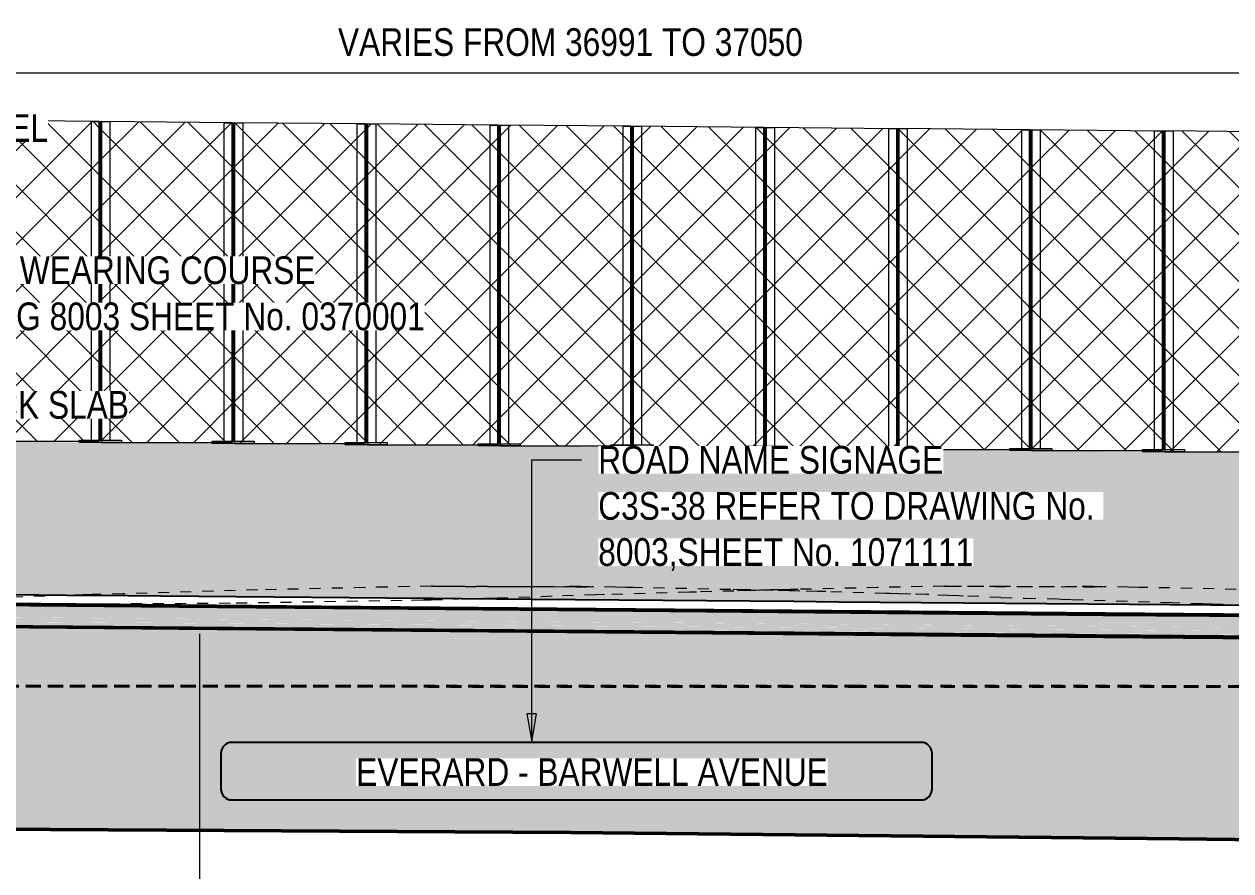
# Model space of a CAD drawing. Header units: metres. Extents: x -353 to -169, y 1 to 28.
# Drawn here: x -332.25 to -321.34, y 19.56 to 27.21 of the extents above; entities that cross this region are included whole.
import ezdxf

# ---------------------------------------------------------------- set-up
doc = ezdxf.new("R2010")
doc.units = ezdxf.units.M
doc.linetypes.add('Dash - Tight', pattern=[0.0045, 0.003, -0.0015])
doc.layers.get('Defpoints').update_dxf_attribs({"color": 41})
for name, color, linetype, lineweight in [('A-ANNO-DIMS', 7, 'Continuous', 9), ('A-DETL', 7, 'Continuous', 13), ('A-DETL-GENF', 7, 'Continuous', 9), ('A-FLOR', 7, 'Continuous', 50), ('C-TOPO', 7, 'Continuous', 9), ('G-ANNO-TEXT', 7, 'Continuous', 9)]:
    doc.layers.add(name, color=color, linetype=linetype, lineweight=lineweight)
doc.styles.add('Arial Narrow_1', font='ARIALN.TTF', dxfattribs={"height": 0.25})
doc.dimstyles.new('Dimension_Standard_O__mm__1', dxfattribs={"dimscale": 0.3048, "dimtxt": 0.255858, "dimasz": 0.82021, "dimexe": 0.787402, "dimexo": 0.492126, "dimgap": 0.492126, "dimtad": 1, "dimdec": 0, "dimlfac": 1000, "dimzin": 0, "dimdsep": 46, "dimtxsty": 'Arial Narrow_1', "dimsah": 1, "dimcen": 0.09, "dimaunit": 1, "dimadec": 4, "dimazin": 0, "dimtfac": 1, "dimtdec": 4, "dimtix": 1, "dimtmove": 0, "dimatfit": 3, "dimfxl": 1, "dimtvp": 1, "dimtfill": 1, "dimtolj": 1, "dimtzin": 0, "dimlwd": 18, "dimlwe": 18, "dimarcsym": 2})
pattern_1 = [(45, (-325.478, 10.849), (-0.212132, 0.212132), []), (135, (-325.478, 10.849), (-0.212132, -0.212132), [])]

# ---------------------------------------------------------------- blocks, each defined once
blk = doc.blocks.new('T2DPAA-T2D-PWA-GE-M3D-100001_RockLevels_rvt-1-DRG-2873022 - ELEVATION')
at = {"layer": 'C-TOPO', "color": 190, "linetype": 'Dash - Tight', "lineweight": 40, "true_color": 0x8000ff}
for p, q in [((-324.734, 21.226), (-333.396, 21.227)), ((-333.396, 21.226), (-324.734, 21.225)), ((-310.064, 21.223), (-324.734, 21.226)), ((-324.734, 21.225), (-310.064, 21.222))]:
    blk.add_line(p, q, dxfattribs=at)
blk = doc.blocks.new('T2DPAA-T2D-PWA-SU-M3D-000101_dwg-40820706-DRG-2873022 - ELEVATION')
at = {"color": 9, "linetype": 'Dash - Tight', "lineweight": 18, "true_color": 0xc0c0c0}
for p, q in [((-331.859, 22.047), (-332.53, 22.026)), ((-331.791, 22.049), (-331.859, 22.047))]:
    blk.add_line(p, q, dxfattribs=at)
at = {"color": 254, "linetype": 'Dash - Tight', "lineweight": 18, "true_color": 0xdfdfdf}
for p, q in [((-331.717, 22.052), (-331.79, 22.049)), ((-331.634, 22.054), (-331.717, 22.052)), ((-331.352, 22.062), (-331.634, 22.054)), ((-330.137, 22.097), (-331.351, 22.062)), ((-328.568, 22.131), (-330.137, 22.097)), ((-328.561, 22.131), (-329.33, 22.115)), ((-328.562, 22.131), (-328.568, 22.131)), ((-328.561, 22.131), (-328.567, 22.131)), ((-328.561, 22.131), (-328.477, 22.132)), ((-328.552, 22.131), (-328.561, 22.131)), ((-328.561, 22.131), (-328.461, 22.13)), ((-328.561, 22.131), (-327.219, 22.127)), ((-328.561, 22.131), (-328.471, 22.131)), ((-328.561, 22.131), (-328.49, 22.131)), ((-328.561, 22.131), (-328.561, 22.131)), ((-328.561, 22.131), (-328.552, 22.131)), ((-328.552, 22.131), (-328.561, 22.131)), ((-328.552, 22.131), (-328.519, 22.131)), ((-328.551, 22.131), (-328.501, 22.131)), ((-328.518, 22.131), (-328.501, 22.131)), ((-328.501, 22.131), (-328.461, 22.13)), ((-328.489, 22.131), (-328.482, 22.131)), ((-328.477, 22.132), (-328.444, 22.132)), ((-328.466, 22.131), (-328.43, 22.131)), ((-328.461, 22.13), (-327.115, 22.125)), ((-327.219, 22.127), (-327.367, 22.128)), ((-327.135, 22.126), (-327.219, 22.127)), ((-327.219, 22.127), (-327.115, 22.125)), ((-326.902, 22.122), (-327.115, 22.125)), ((-326.805, 22.12), (-326.902, 22.122)), ((-326.742, 22.119), (-326.805, 22.12)), ((-325.859, 22.1), (-326.742, 22.119)), ((-325.738, 22.098), (-325.859, 22.1)), ((-325.48, 22.092), (-325.738, 22.098)), ((-325.333, 22.089), (-325.48, 22.092)), ((-325.08, 22.084), (-325.333, 22.089)), ((-325.236, 22.087), (-325.333, 22.089)), ((-325, 22.082), (-325.08, 22.084)), ((-325.01, 22.083), (-325.08, 22.084)), ((-324.457, 22.065), (-325, 22.082)), ((-324.42, 22.064), (-324.457, 22.065)), ((-324.34, 22.062), (-324.42, 22.064)), ((-324.237, 22.06), (-324.34, 22.062)), ((-324.092, 22.055), (-324.237, 22.06)), ((-324.071, 22.054), (-324.092, 22.055)), ((-323.889, 22.046), (-324.07, 22.054)), ((-323.799, 22.043), (-323.889, 22.046)), ((-323.761, 22.041), (-323.799, 22.043)), ((-323.618, 22.036), (-323.761, 22.041)), ((-323.418, 22.028), (-323.618, 22.036)), ((-323.418, 22.028), (-323.204, 22.023)), ((-323.204, 22.023), (-323.039, 22.016)), ((-322.902, 22.012), (-323.039, 22.016)), ((-322.871, 22.011), (-322.902, 22.012)), ((-322.78, 22.008), (-322.871, 22.011)), ((-321.876, 21.981), (-322.779, 22.008)), ((-321.602, 21.971), (-321.876, 21.981)), ((-321.506, 21.967), (-321.602, 21.971)), ((-321.416, 21.964), (-321.506, 21.967)), ((-321.402, 21.963), (-321.416, 21.964))]:
    blk.add_line(p, q, dxfattribs=at)
blk = doc.blocks.new('T2DPAA-T2D-PWA-SU-M3D-000100_SurveySurface_rvt-1-DRG-2873022 - ELEVATION')
at = {"color": 9, "linetype": 'Dash - Tight', "lineweight": 18, "true_color": 0xc0c0c0}
blk.add_blockref('T2DPAA-T2D-PWA-SU-M3D-000101_dwg-40820706-DRG-2873022 - ELEVATION', (0, 0), dxfattribs=at)
blk = doc.blocks.new('T2DPAA-T2D-PWA-SU-M3D-000101_dwg-V1-DRG-2873022 - ELEVATION')
at = {"color": 254, "linetype": 'Dash - Tight', "lineweight": 18, "true_color": 0xdfdfdf}
for p, q in [((-327.476, 22.039), (-327.987, 22.023)), ((-327.082, 22.052), (-327.475, 22.039)), ((-327.002, 22.054), (-327.082, 22.052)), ((-326.235, 22.076), (-327.002, 22.054)), ((-327.002, 22.054), (-327.002, 22.054)), ((-326.17, 22.078), (-326.235, 22.076)), ((-325.833, 22.087), (-326.169, 22.078)), ((-325.7, 22.091), (-325.832, 22.087)), ((-325.694, 22.091), (-325.7, 22.091)), ((-325.665, 22.092), (-325.694, 22.091)), ((-325.642, 22.093), (-325.665, 22.092)), ((-325.637, 22.093), (-325.642, 22.093)), ((-325.599, 22.094), (-325.637, 22.093)), ((-325.589, 22.094), (-325.599, 22.094)), ((-325.502, 22.097), (-325.589, 22.094)), ((-325.406, 22.099), (-325.502, 22.097)), ((-325.322, 22.101), (-325.406, 22.099)), ((-325.26, 22.102), (-325.322, 22.101)), ((-325.25, 22.102), (-325.26, 22.102)), ((-323.93, 22.131), (-325.25, 22.102)), ((-323.926, 22.131), (-324.767, 22.113)), ((-323.926, 22.131), (-323.93, 22.131)), ((-323.927, 22.131), (-323.93, 22.131)), ((-323.926, 22.131), (-323.843, 22.132)), ((-323.921, 22.131), (-323.926, 22.131)), ((-323.921, 22.131), (-323.926, 22.131)), ((-323.926, 22.131), (-323.906, 22.131)), ((-323.926, 22.131), (-323.921, 22.131)), ((-323.926, 22.131), (-323.922, 22.131)), ((-323.926, 22.131), (-323.922, 22.131)), ((-323.926, 22.131), (-323.922, 22.131)), ((-323.921, 22.131), (-323.898, 22.131)), ((-323.921, 22.131), (-323.433, 22.13)), ((-323.921, 22.131), (-323.897, 22.131)), ((-323.921, 22.131), (-323.898, 22.131)), ((-323.897, 22.131), (-323.71, 22.131)), ((-323.896, 22.131), (-323.744, 22.131)), ((-323.894, 22.131), (-323.874, 22.131)), ((-323.874, 22.131), (-322.486, 22.125)), ((-323.433, 22.13), (-322.584, 22.127)), ((-322.584, 22.127), (-322.738, 22.128)), ((-322.496, 22.126), (-322.584, 22.127)), ((-322.584, 22.127), (-322.486, 22.125)), ((-322.266, 22.122), (-322.486, 22.125)), ((-322.17, 22.12), (-322.266, 22.122)), ((-322.108, 22.119), (-322.17, 22.12)), ((-321.091, 22.098), (-322.108, 22.119)), ((-327.987, 22.023), (-328.118, 22.019))]:
    blk.add_line(p, q, dxfattribs=at)
at = {"color": 9, "linetype": 'Dash - Tight', "lineweight": 18, "true_color": 0xc0c0c0}
for p, q in [((-332.184, 21.962), (-332.248, 21.962)), ((-332.117, 21.963), (-332.184, 21.962)), ((-332.07, 21.963), (-332.117, 21.963)), ((-331.666, 21.967), (-332.07, 21.963)), ((-330.384, 21.976), (-331.666, 21.967)), ((-328.832, 22), (-330.384, 21.976)), ((-328.648, 22.003), (-328.832, 22)), ((-328.568, 22.005), (-328.648, 22.003)), ((-328.546, 22.006), (-328.568, 22.005)), ((-328.543, 22.006), (-328.546, 22.006)), ((-328.267, 22.015), (-328.543, 22.006)), ((-328.118, 22.019), (-328.266, 22.015))]:
    blk.add_line(p, q, dxfattribs=at)
blk = doc.blocks.new('T2DPAA-T2D-PWA-SU-M3D-000100_SurveySurface_rvt-2-DRG-2873022 - ELEVATION')
at = {"color": 9, "linetype": 'Dash - Tight', "lineweight": 18, "true_color": 0xc0c0c0}
blk.add_blockref('T2DPAA-T2D-PWA-SU-M3D-000101_dwg-V1-DRG-2873022 - ELEVATION', (0, 0), dxfattribs=at)
blk = doc.blocks.new('DIMBLOCK9-DRG-2873022 - ELEVATION')
at = {"layer": 'A-ANNO-DIMS', "color": 0, "lineweight": 18, "transparency": 16777216}
for p, q in [((-345.816, 26.741), (-345.816, 27.007)), ((-308.805, 25.801), (-308.805, 27.007)), ((-309.055, 26.767), (-345.566, 26.767))]:
    blk.add_line(p, q, dxfattribs=at)
at = {"layer": 'A-ANNO-DIMS', "color": 0, "transparency": 16777216}
for points in [[(-345.566, 26.809), (-345.566, 26.726), (-345.816, 26.767)], [(-309.055, 26.809), (-309.055, 26.726), (-308.805, 26.767)]]:
    blk.add_solid(points, dxfattribs=at)
at = {"layer": 'Defpoints', "color": 0, "transparency": 16777216}
for p in [(-345.816, 26.767), (-345.816, 26.591), (-308.805, 25.651)]:
    blk.add_point(p, dxfattribs=at)
at = {"layer": 'A-ANNO-DIMS', "color": 0, "lineweight": 18, "transparency": 16777216, "insert": (-327.31, 27.047), "char_height": 0.25, "width": 5.04405, "attachment_point": 5, "style": 'Arial Narrow_1', "bg_fill": 3, "box_fill_scale": 1.1, "bg_fill_color": 256, "bg_fill_true_color": 13158600, "bg_fill_transparency": 0}
blk.add_mtext('\\A1;VARIES FROM 36991 TO 37050', dxfattribs=at)

msp = doc.modelspace()

# ---------------------------------------------------------------- hatches: boundary and pattern name
at = {"layer": 'A-DETL-GENF', "true_color": 0x808080}
h = msp.add_hatch(dxfattribs=at)
h.set_pattern_fill('FP_3', color=8, style=0, pattern_type=2)
h.set_pattern_definition(pattern_1)
h.paths.add_polyline_path([(-332.0435, 23.4415), (-331.5689, 23.4415), (-331.5689, 26.3301), (-332.7492, 26.3415), (-332.7492, 23.4415), (-332.1398, 23.4415)])
h = msp.add_hatch(dxfattribs=at)
h.set_pattern_fill('FP_3', color=8, style=0, pattern_type=2)
h.set_pattern_definition(pattern_1)
h.paths.add_polyline_path([(-330.5989, 23.4308), (-330.3676, 23.4308), (-330.3676, 26.3194), (-331.5479, 26.3308), (-331.5479, 23.4308), (-330.6952, 23.4308)])
h = msp.add_hatch(dxfattribs=at)
h.set_pattern_fill('FP_3', color=8, style=0, pattern_type=2)
h.set_pattern_definition(pattern_1)
h.paths.add_polyline_path([(-329.6358, 23.4201), (-329.1662, 23.4201), (-329.1662, 26.3087), (-330.3465, 26.3201), (-330.3465, 23.4201), (-329.7321, 23.4201)])
h = msp.add_hatch(dxfattribs=at)
h.set_pattern_fill('FP_3', color=8, style=0, pattern_type=2)
h.set_pattern_definition(pattern_1)
h.paths.add_polyline_path([(-328.0949, 23.4093), (-327.9649, 23.4093), (-327.9649, 26.2979), (-329.1452, 26.3093), (-329.1452, 23.4093), (-328.1912, 23.4093)])
h = msp.add_hatch(dxfattribs=at)
h.set_pattern_fill('FP_3', color=8, style=0, pattern_type=2)
h.set_pattern_definition(pattern_1)
h.paths.add_polyline_path([(-327.0355, 23.3986), (-326.7636, 23.3986), (-326.7636, 26.2872), (-327.9439, 26.2986), (-327.9439, 23.3986), (-327.1319, 23.3986)])
h = msp.add_hatch(dxfattribs=at)
h.set_pattern_fill('FP_3', color=8, style=0, pattern_type=2)
h.set_pattern_definition(pattern_1)
h.paths.add_polyline_path([(-325.8799, 23.3879), (-325.5622, 23.3879), (-325.5622, 26.2764), (-326.7425, 26.2879), (-326.7425, 23.3879), (-325.928, 23.3879)])
h = msp.add_hatch(dxfattribs=at)
h.set_pattern_fill('FP_3', color=8, style=0, pattern_type=2)
h.set_pattern_definition(pattern_1)
h.paths.add_polyline_path([(-324.7483, 23.3771), (-324.3609, 23.3771), (-324.3609, 26.2657), (-325.5412, 26.2771), (-325.5412, 23.3771), (-324.7723, 23.3771)])
h = msp.add_hatch(dxfattribs=at)
h.set_pattern_fill('FP_3', color=8, style=0, pattern_type=2)
h.set_pattern_definition(pattern_1)
h.paths.add_polyline_path([(-324.3399, 23.3664), (-323.1596, 23.3664), (-323.1596, 26.255), (-324.3399, 26.2664), (-324.3399, 23.3694)])
h = msp.add_hatch(dxfattribs=at)
h.set_pattern_fill('FP_3', color=8, style=0, pattern_type=2)
h.set_pattern_definition(pattern_1)
h.paths.add_polyline_path([(-322.5332, 23.3557), (-321.9582, 23.3557), (-321.9582, 26.2442), (-323.1385, 26.2557), (-323.1385, 23.3557), (-322.5573, 23.3557)])
h = msp.add_hatch(dxfattribs=at)
h.set_pattern_fill('FP_3', color=8, style=0, pattern_type=2)
h.set_pattern_definition(pattern_1)
h.paths.add_polyline_path([(-321.206, 23.3449), (-320.7569, 23.3449), (-320.7569, 26.2335), (-321.9372, 26.2449), (-321.9372, 23.3449), (-321.209, 23.3449)])
at = {"layer": 'A-DETL-GENF', "true_color": 0xf1f1f1, "transparency": 33554596}
h = msp.add_hatch(color=7, dxfattribs=at)
h.paths.add_polyline_path([(-310.1248, 21.857), (-310.1248, 23.1911), (-309.7448, 23.1911), (-309.7448, 23.2342), (-344.6186, 23.5455), (-344.6186, 22.1605), (-342.2611, 22.1413), (-342.26, 22.6408), (-342.2545, 22.6804), (-342.239, 22.7217), (-342.2156, 22.7578), (-342.1858, 22.7877), (-342.1435, 22.8131), (-342.1056, 22.8263), (-342.0594, 22.8313), (-338.7111, 22.8313), (-338.6646, 22.8256), (-338.6205, 22.8091), (-338.5828, 22.7841), (-338.5529, 22.7531), (-338.5293, 22.7137), (-338.5155, 22.6709), (-338.5111, 22.6226), (-338.5111, 22.1082), (-332.6025, 22.0565), (-332.5792, 22.056), (-332.501, 22.0566), (-332.3324, 22.0541), (-332.3083, 22.0536), (-323.9537, 21.9839), (-310.1337, 21.8571)])
h.paths.add_polyline_path([(-326.8038, 22.12), (-326.8038, 22.12), (-326.802, 22.1201)])
h.paths.add_polyline_path([(-324.1102, 22.127), (-324.1102, 22.127), (-324.1042, 22.1271)])
h.paths.add_polyline_path([(-324.1132, 22.1269), (-324.1132, 22.1269), (-324.1102, 22.127)])
h.paths.add_polyline_path([(-324.1162, 22.1268), (-324.1162, 22.1268), (-324.1132, 22.1269)])
h.paths.add_polyline_path([(-324.1223, 22.1267), (-324.1223, 22.1267), (-324.1162, 22.1268)])
h.paths.add_polyline_path([(-324.1253, 22.1266), (-324.1253, 22.1266), (-324.1223, 22.1267)])
h.paths.add_polyline_path([(-324.1283, 22.1266), (-324.1283, 22.1266), (-324.1253, 22.1266)])
h.paths.add_polyline_path([(-324.1313, 22.1265), (-324.1313, 22.1265), (-324.1283, 22.1266)])
h.paths.add_polyline_path([(-324.1343, 22.1264), (-324.1343, 22.1264), (-324.1313, 22.1265)])
h.paths.add_polyline_path([(-324.1403, 22.1263), (-324.1403, 22.1263), (-324.1343, 22.1264)])
h.paths.add_polyline_path([(-322.5513, 22.1282), (-322.5513, 22.1282), (-322.5452, 22.1284)])
h.paths.add_polyline_path([(-322.5543, 22.1281), (-322.5543, 22.1281), (-322.5513, 22.1282)])
h.paths.add_polyline_path([(-323.9176, 22.1309), (-323.9176, 22.1309), (-323.9159, 22.1309)])
h.paths.add_polyline_path([(-332.0826, 22.1386), (-332.0826, 22.1386), (-332.0796, 22.1386)])
h.paths.add_polyline_path([(-325.1094, 23.1128), (-325.1094, 23.1128), (-325.0902, 23.1131)])
h.paths.add_polyline_path([(-325.1215, 23.1126), (-325.1215, 23.1126), (-325.1094, 23.1128)])
at = {"layer": 'A-DETL-GENF', "true_color": 0xc0c0c0, "transparency": 33554563}
h = msp.add_hatch(color=9, dxfattribs=at)
h.paths.add_polyline_path([(-307.8496, 21.5547), (-307.8486, 21.7565), (-317.4771, 21.8365), (-323.3759, 21.8837), (-332.2963, 21.9637), (-333.6927, 21.9747), (-334.9207, 21.9684), (-338.5111, 21.9944), (-338.5111, 21.957), (-337.7978, 21.9499), (-338.5111, 21.9455), (-338.5111, 21.8979), (-307.8573, 21.6507), (-307.8573, 21.6296), (-338.5111, 21.8524), (-338.5111, 21.8296), (-307.8573, 21.611), (-307.8573, 21.595), (-337.862, 21.8133), (-337.8598, 21.8119), (-337.5444, 21.8103), (-337.5425, 21.8117), (-337.1066, 21.8079), (-337.1134, 21.8055), (-336.5423, 21.8005), (-336.5382, 21.803), (-336.4254, 21.802), (-326.8429, 21.7178), (-321.5942, 21.6712), (-320.0052, 21.6599), (-321.9794, 21.6779), (-307.8573, 21.5768), (-307.8573, 21.5674), (-309.3182, 21.5727), (-309.3192, 21.5672), (-311.5302, 21.5855), (-310.8079, 21.5756), (-309.2188, 21.5633), (-307.8573, 21.5547)])
h.paths.add_polyline_path([(-337.8826, 21.8145), (-338.1108, 21.815), (-337.9423, 21.8145), (-337.8881, 21.8145)])
h.paths.add_polyline_path([(-342.2611, 21.8563), (-342.2611, 21.881), (-346.7642, 21.9144), (-346.7642, 22.0256), (-342.2611, 21.9882), (-342.2611, 22.0215), (-346.7642, 22.0551), (-346.7643, 22.0888), (-346.7724, 22.0883), (-346.7734, 21.8889), (-345.2786, 21.8752), (-345.2786, 21.8766), (-345.3097, 21.8781), (-342.3002, 21.8566)])
h = msp.add_hatch(color=9, dxfattribs=at)
h.paths.add_polyline_path([(-309.3182, 21.5672), (-309.3182, 21.5727), (-309.2942, 21.5727), (-309.2946, 21.5875), (-321.9794, 21.6768), (-317.0197, 21.6354), (-313.8027, 21.6096), (-313.7968, 21.6071), (-312.3378, 21.595), (-312.3378, 21.5975), (-311.5302, 21.5864), (-309.3241, 21.5672)])
h.paths.add_polyline_path([(-307.8573, 21.5674), (-307.8573, 21.5772), (-307.882, 21.5769), (-307.8818, 21.5675), (-307.8705, 21.5674)])
h.paths.add_polyline_path([(-307.8573, 21.595), (-307.8573, 21.611), (-338.5111, 21.8296), (-338.5111, 21.8191), (-338.1108, 21.8161), (-308.015, 21.5972), (-307.8818, 21.5965), (-307.8818, 21.5952), (-307.8705, 21.5951)])
h.paths.add_polyline_path([(-307.8573, 21.6296), (-307.8573, 21.6507), (-338.5111, 21.897), (-338.5111, 21.8536), (-307.8705, 21.6297)])
h.paths.add_polyline_path([(-342.2611, 21.8517), (-342.2611, 21.8563), (-345.3097, 21.8769), (-342.3002, 21.8521)])
h.paths.add_polyline_path([(-342.2611, 21.881), (-342.2611, 21.9882), (-346.7642, 22.0247), (-346.7642, 21.9139), (-342.2718, 21.881)])
h.paths.add_polyline_path([(-338.5111, 21.9456), (-337.7978, 21.951), (-338.5111, 21.957), (-338.5111, 21.946)])
h.paths.add_polyline_path([(-334.8352, 21.9678), (-333.6927, 21.9758), (-337.9904, 22.012), (-338.165, 22.0131), (-338.5111, 22.0166), (-338.5111, 21.9944), (-334.8364, 21.9678)])
h.paths.add_polyline_path([(-346.5376, 21.9693), (-346.5376, 21.9693), (-346.5364, 21.9693)])
h.paths.add_polyline_path([(-335.017, 21.976), (-335.017, 21.976), (-335.0109, 21.9762)])
h.paths.add_polyline_path([(-342.2611, 22.0215), (-342.2611, 22.0492), (-342.866, 22.0536), (-343.5883, 22.0597), (-346.7642, 22.0883), (-346.7642, 22.0541), (-342.2671, 22.0216)])
at = {"layer": 'A-DETL-GENF', "true_color": 0x808080, "transparency": 33554563}
h = msp.add_hatch(color=8, dxfattribs=at)
h.paths.add_polyline_path([(-309.3335, 19.6913), (-309.3241, 21.5631), (-311.0968, 21.579), (-311.8191, 21.5889), (-320.1978, 21.6603), (-323.3821, 21.6863), (-332.2843, 21.7661), (-336.5394, 21.8021), (-336.5423, 21.8005), (-337.1134, 21.8055), (-337.1066, 21.8079), (-337.5427, 21.8116), (-337.5458, 21.8092), (-337.8607, 21.812), (-337.8629, 21.8143), (-338.0386, 21.8145), (-338.159, 21.8155), (-338.5111, 21.8184), (-338.5111, 20.3313), (-338.5161, 20.2868), (-338.5309, 20.2445), (-338.5547, 20.2066), (-338.5864, 20.175), (-338.6243, 20.1511), (-338.6666, 20.1363), (-338.7111, 20.1313), (-342.0611, 20.1313), (-342.1056, 20.1363), (-342.1478, 20.1511), (-342.1858, 20.175), (-342.2174, 20.2066), (-342.2413, 20.2445), (-342.256, 20.2868), (-342.2611, 20.3313), (-342.2611, 21.8507), (-345.2786, 21.8766), (-345.2881, 19.9978), (-339.7863, 19.9791), (-327.308, 19.9042), (-321.8083, 19.8465), (-309.3524, 19.6915)])
h.paths.add_polyline_path([(-309.3524, 21.1972), (-309.3524, 21.1972), (-309.3335, 21.1991)])
h.paths.add_polyline_path([(-310.0639, 21.2219), (-310.22, 21.2219), (-310.6402, 21.222)])
h.paths.add_polyline_path([(-336.5699, 21.803), (-336.5699, 21.8033), (-336.594, 21.803)])
at = {"layer": 'G-ANNO-TEXT'}
msp.add_hatch(color=256, dxfattribs=at).paths.add_polyline_path([(-327.6595, 20.7265), (-327.6154, 20.9765), (-327.7036, 20.9765)])

# ---------------------------------------------------------------- linework, layer by layer
at = {"layer": 'A-DETL', "color": 8, "true_color": 0x808080}
for p, q in [((-331.5689, 26.3301), (-332.7492, 26.3415)), ((-331.6427, 26.3308), (-331.6427, 23.4508)), ((-331.6427, 26.3308), (-331.4727, 26.3308)), ((-331.5689, 23.4415), (-331.5689, 26.3301)), ((-331.5627, 26.3308), (-331.5548, 26.3308)), ((-331.5627, 23.4508), (-331.5627, 26.3308)), ((-331.5548, 26.3308), (-331.5548, 23.4508)), ((-330.3676, 26.3194), (-331.5479, 26.3308)), ((-331.5479, 26.3308), (-331.5479, 23.4308)), ((-331.4727, 26.3308), (-331.4727, 23.4508)), ((-330.4414, 26.3201), (-330.4414, 23.4401)), ((-330.4414, 26.3201), (-330.2714, 26.3201)), ((-330.3676, 23.4308), (-330.3676, 26.3194)), ((-330.3614, 26.3201), (-330.3535, 26.3201)), ((-330.3614, 23.4401), (-330.3614, 26.3201)), ((-330.3535, 26.3201), (-330.3535, 23.4401)), ((-329.1662, 26.3087), (-330.3465, 26.3201)), ((-330.3465, 26.3201), (-330.3465, 23.4201)), ((-330.2714, 26.3201), (-330.2714, 23.4401)), ((-329.24, 26.3093), (-329.24, 23.4293)), ((-329.24, 26.3093), (-329.07, 26.3093)), ((-329.1662, 23.4201), (-329.1662, 26.3087)), ((-329.16, 26.3093), (-329.1521, 26.3093)), ((-329.16, 23.4293), (-329.16, 26.3093)), ((-329.1521, 26.3093), (-329.1521, 23.4293)), ((-327.9649, 26.2979), (-329.1452, 26.3093)), ((-329.1452, 26.3093), (-329.1452, 23.4093)), ((-329.07, 26.3093), (-329.07, 23.4293)), ((-328.0387, 26.2986), (-328.0387, 23.4186)), ((-328.0387, 26.2986), (-327.8687, 26.2986)), ((-327.9649, 23.4093), (-327.9649, 26.2979)), ((-327.9587, 26.2986), (-327.9508, 26.2986)), ((-327.9587, 23.4186), (-327.9587, 26.2986)), ((-327.9508, 26.2986), (-327.9508, 23.4186)), ((-326.7636, 26.2872), (-327.9439, 26.2986)), ((-327.9439, 26.2986), (-327.9439, 23.3986)), ((-327.8687, 26.2986), (-327.8687, 23.4186)), ((-326.8374, 26.2879), (-326.8374, 23.4079)), ((-326.8374, 26.2879), (-326.6674, 26.2879)), ((-326.7636, 23.3986), (-326.7636, 26.2872)), ((-326.7574, 26.2879), (-326.7495, 26.2879)), ((-326.7574, 23.4079), (-326.7574, 26.2879)), ((-326.7495, 26.2879), (-326.7495, 23.4079)), ((-325.5622, 26.2764), (-326.7425, 26.2879)), ((-326.7425, 26.2879), (-326.7425, 23.3879)), ((-326.6674, 26.2879), (-326.6674, 23.4079)), ((-325.636, 26.2771), (-325.636, 23.3971)), ((-325.636, 26.2771), (-325.466, 26.2771)), ((-325.5622, 23.3879), (-325.5622, 26.2764)), ((-325.556, 26.2771), (-325.5481, 26.2771)), ((-325.556, 23.3971), (-325.556, 26.2771)), ((-325.5481, 26.2771), (-325.5481, 23.3971)), ((-324.3609, 26.2657), (-325.5412, 26.2771)), ((-325.5412, 26.2771), (-325.5412, 23.3771)), ((-325.466, 26.2771), (-325.466, 23.3971)), ((-324.4347, 26.2664), (-324.4347, 23.3864)), ((-324.4347, 26.2664), (-324.2647, 26.2664)), ((-324.3609, 23.3771), (-324.3609, 26.2657)), ((-324.3547, 26.2664), (-324.3468, 26.2664)), ((-324.3547, 23.3864), (-324.3547, 26.2664)), ((-324.3468, 26.2664), (-324.3468, 23.3864)), ((-323.1596, 26.255), (-324.3399, 26.2664)), ((-324.3399, 26.2664), (-324.3399, 23.3664)), ((-324.2647, 26.2664), (-324.2647, 23.3864)), ((-323.2334, 26.2557), (-323.2334, 23.3757)), ((-323.2334, 26.2557), (-323.0634, 26.2557)), ((-323.1596, 23.3664), (-323.1596, 26.255)), ((-323.1534, 26.2557), (-323.1455, 26.2557)), ((-323.1534, 23.3757), (-323.1534, 26.2557)), ((-323.1455, 26.2557), (-323.1455, 23.3757)), ((-321.9582, 26.2442), (-323.1385, 26.2557)), ((-323.1385, 26.2557), (-323.1385, 23.3557)), ((-323.0634, 26.2557), (-323.0634, 23.3757)), ((-322.032, 26.2449), (-322.032, 23.3649)), ((-322.032, 26.2449), (-321.862, 26.2449)), ((-321.9582, 23.3557), (-321.9582, 26.2442)), ((-321.952, 26.2449), (-321.9441, 26.2449)), ((-321.952, 23.3649), (-321.952, 26.2449)), ((-321.9441, 26.2449), (-321.9441, 23.3649)), ((-320.7569, 26.2335), (-321.9372, 26.2449)), ((-321.9372, 26.2449), (-321.9372, 23.3449)), ((-321.862, 26.2449), (-321.862, 23.3649)), ((-332.7492, 23.4415), (-331.5689, 23.4415)), ((-331.7489, 23.4508), (-331.3689, 23.4508)), ((-331.7489, 23.4308), (-331.7489, 23.4508)), ((-331.3689, 23.4308), (-331.7489, 23.4308)), ((-331.5548, 23.4508), (-331.5627, 23.4508)), ((-331.5479, 23.4308), (-330.3676, 23.4308)), ((-331.3689, 23.4508), (-331.3689, 23.4308)), ((-330.5475, 23.4401), (-330.1675, 23.4401)), ((-330.5475, 23.4201), (-330.5475, 23.4401)), ((-330.1675, 23.4201), (-330.5475, 23.4201)), ((-330.3535, 23.4401), (-330.3614, 23.4401)), ((-330.3465, 23.4201), (-329.1662, 23.4201)), ((-330.1675, 23.4401), (-330.1675, 23.4201)), ((-329.3462, 23.4293), (-328.9662, 23.4293)), ((-329.3462, 23.4093), (-329.3462, 23.4293)), ((-328.9662, 23.4093), (-329.3462, 23.4093)), ((-329.1521, 23.4293), (-329.16, 23.4293)), ((-329.1452, 23.4093), (-327.9649, 23.4093)), ((-328.9662, 23.4293), (-328.9662, 23.4093)), ((-328.1449, 23.4186), (-327.7649, 23.4186)), ((-328.1449, 23.3986), (-328.1449, 23.4186)), ((-327.7649, 23.3986), (-328.1449, 23.3986)), ((-327.9508, 23.4186), (-327.9587, 23.4186)), ((-327.9439, 23.3986), (-326.7636, 23.3986)), ((-327.7649, 23.4186), (-327.7649, 23.3986)), ((-326.9435, 23.4079), (-326.5635, 23.4079)), ((-326.9435, 23.3879), (-326.9435, 23.4079)), ((-326.5635, 23.3879), (-326.9435, 23.3879)), ((-326.7495, 23.4079), (-326.7574, 23.4079)), ((-326.7425, 23.3879), (-325.5622, 23.3879)), ((-326.5635, 23.4079), (-326.5635, 23.3879)), ((-325.7422, 23.3971), (-325.3622, 23.3971)), ((-325.7422, 23.3771), (-325.7422, 23.3971)), ((-325.3622, 23.3771), (-325.7422, 23.3771)), ((-325.5481, 23.3971), (-325.556, 23.3971)), ((-325.5412, 23.3771), (-324.3609, 23.3771)), ((-325.3622, 23.3971), (-325.3622, 23.3771)), ((-324.5409, 23.3864), (-324.1609, 23.3864)), ((-324.5409, 23.3664), (-324.5409, 23.3864)), ((-324.1609, 23.3664), (-324.5409, 23.3664)), ((-324.3468, 23.3864), (-324.3547, 23.3864)), ((-324.3399, 23.3664), (-323.1596, 23.3664)), ((-324.1609, 23.3864), (-324.1609, 23.3664)), ((-323.3395, 23.3757), (-322.9595, 23.3757)), ((-323.3395, 23.3557), (-323.3395, 23.3757)), ((-322.9595, 23.3557), (-323.3395, 23.3557)), ((-323.1455, 23.3757), (-323.1534, 23.3757)), ((-323.1385, 23.3557), (-321.9582, 23.3557)), ((-322.9595, 23.3757), (-322.9595, 23.3557)), ((-322.1382, 23.3649), (-321.7582, 23.3649)), ((-322.1382, 23.3449), (-322.1382, 23.3649)), ((-321.7582, 23.3449), (-322.1382, 23.3449)), ((-321.9441, 23.3649), (-321.952, 23.3649)), ((-321.9372, 23.3449), (-320.7569, 23.3449)), ((-321.7582, 23.3649), (-321.7582, 23.3449))]:
    msp.add_line(p, q, dxfattribs=at)
at = {"layer": 'A-DETL', "lineweight": 50}
for p, q in [((-330.8501, 21.9512), (-332.75, 21.9676)), ((-329.4501, 21.939), (-330.8501, 21.9512)), ((-326.4102, 21.9113), (-329.4501, 21.939)), ((-322.4904, 21.8757), (-326.4102, 21.9113)), ((-314.9556, 21.8168), (-322.4904, 21.8757)), ((-333.3073, 21.7725), (-330.8518, 21.7512)), ((-330.8518, 21.7512), (-329.4519, 21.739)), ((-329.4519, 21.739), (-326.9962, 21.7167)), ((-326.9962, 21.7167), (-322.4921, 21.6757)), ((-322.4921, 21.6757), (-314.7694, 21.6154)), ((-339.9081, 19.9799), (-327.308, 19.9042)), ((-327.308, 19.9042), (-321.8083, 19.8465)), ((-321.8083, 19.8465), (-309.3335, 19.6913))]:
    msp.add_line(p, q, dxfattribs=at)
at = {"layer": 'A-DETL', "color": 7, "lineweight": 9, "true_color": 0xffffff}
msp.add_line((-330.66, 6.3889), (-330.66, 21.6995), dxfattribs=at)
at = {"layer": 'A-DETL', "lineweight": 25}
for p, q in [((-330.4698, 20.6184), (-330.4698, 20.2984)), ((-324.1398, 20.7184), (-330.3698, 20.7184)), ((-324.0398, 20.2984), (-324.0398, 20.6184)), ((-330.3698, 20.1984), (-324.1398, 20.1984))]:
    msp.add_line(p, q, dxfattribs=at)
for centre, start, end in [((-330.3698, 20.6184), 90, 180), ((-324.1398, 20.6184), 0, 90), ((-330.3698, 20.2984), 180, 270), ((-324.1398, 20.2984), 270, 0)]:
    msp.add_arc(centre, 0.1, start, end, dxfattribs=at)
at = {"layer": 'A-FLOR', "lineweight": 25}
for p, q in [((-331.8593, 22.0471), (-332.3822, 22.0516)), ((-331.3103, 22.0424), (-331.8592, 22.0471)), ((-331.0082, 22.0398), (-331.3103, 22.0424)), ((-328.6305, 22.0194), (-331.008, 22.0398)), ((-332.5237, 21.9678), (-332.0618, 21.9639)), ((-332.0618, 21.9639), (-329.508, 21.942)), ((-329.508, 21.942), (-319.6978, 21.8578)), ((-328.5511, 22.0188), (-328.6305, 22.0194)), ((-328.2938, 22.0166), (-328.5511, 22.0188)), ((-327.6631, 22.0111), (-328.2936, 22.0165)), ((-325.29, 21.9908), (-327.6631, 22.0111)), ((-324.8881, 21.9873), (-325.2897, 21.9908)), ((-322.2565, 21.9648), (-324.8881, 21.9873)), ((-321.1613, 21.9554), (-322.2565, 21.9648))]:
    msp.add_line(p, q, dxfattribs=at)
at = {"layer": 'A-FLOR'}
for p, q in [((-332.0956, 21.9636), (-332.5567, 21.9675)), ((-329.5569, 21.9418), (-332.0956, 21.9636)), ((-320.4867, 21.864), (-329.5569, 21.9418)), ((-333.0143, 21.7715), (-322.7519, 21.6835)), ((-322.7518, 21.6835), (-322.5573, 21.6818)), ((-322.5564, 21.6818), (-321.7548, 21.6749)), ((-321.7548, 21.6749), (-319.723, 21.6575))]:
    msp.add_line(p, q, dxfattribs=at)
at = {"layer": 'G-ANNO-TEXT'}
for p, q in [((-327.6595, 23.2729), (-327.2085, 23.2729)), ((-327.6595, 20.7265), (-327.6595, 23.2729)), ((-327.6154, 20.9765), (-327.7036, 20.9765)), ((-327.7036, 20.9765), (-327.6595, 20.7265)), ((-327.6595, 20.7265), (-327.6154, 20.9765))]:
    msp.add_line(p, q, dxfattribs=at)

# ---------------------------------------------------------------- block references
at = {"lineweight": 5}
for name in ['T2DPAA-T2D-PWA-SU-M3D-000100_SurveySurface_rvt-1-DRG-2873022 - ELEVATION', 'T2DPAA-T2D-PWA-SU-M3D-000100_SurveySurface_rvt-2-DRG-2873022 - ELEVATION', 'T2DPAA-T2D-PWA-GE-M3D-100001_RockLevels_rvt-1-DRG-2873022 - ELEVATION']:
    msp.add_blockref(name, (0, 0), dxfattribs=at)

# ---------------------------------------------------------------- next in the draw order: texts
at = {"layer": 'G-ANNO-TEXT', "char_height": 0.25, "attachment_point": 1, "style": 'Arial Narrow_1', "bg_fill": 3, "box_fill_scale": 1, "bg_fill_color": 256, "bg_fill_true_color": 13158600, "bg_fill_transparency": 0}
for s, insert in [('ROAD DESIGN LEVEL', (-335.008, 26.3966)), ('85 THICK ASPHALT WEARING COURSE', (-335.008, 25.1113)), ('REFER TO DRAWING 8003 SHEET No. 0370001', (-335.008, 24.6946)), ('200 MIN THICK DECK SLAB', (-335.008, 23.8954)), ('ROAD NAME SIGNAGE', (-327.0585, 23.3979)), ('C3S-38 REFER TO DRAWING No. ', (-327.0585, 22.9812)), ('8003,SHEET No. 1071111', (-327.0585, 22.5645))]:
    msp.add_mtext(s, dxfattribs=dict(at, insert=insert))
at = {"layer": 'G-ANNO-TEXT', "insert": (-329.2469, 20.5758), "char_height": 0.25, "attachment_point": 1, "style": 'Arial Narrow_1', "bg_fill": 3, "box_fill_scale": 1, "bg_fill_color": 256, "bg_fill_transparency": 0}
msp.add_mtext('EVERARD - BARWELL AVENUE', dxfattribs=at)

# ---------------------------------------------------------------- next in the draw order: dimensions: what is measured, and where the dimension line sits
at = {"layer": 'A-ANNO-DIMS', "lineweight": 18}
dim = msp.add_linear_dim(base=(-345.8157, 26.7673), p1=(-308.8053, 25.6509), p2=(-345.8157, 26.5905), text='VARIES FROM 36991 TO 37050', dimstyle='Dimension_Standard_O__mm__1', override={"dimpost": '<>', "dimfxl": 37.02235}, dxfattribs=at)
dim.commit()
dim.dimension.update_dxf_attribs({"geometry": 'DIMBLOCK9-DRG-2873022 - ELEVATION', "text_midpoint": (-327.3105, 27.0466)})

doc.saveas('drawing.dxf')
